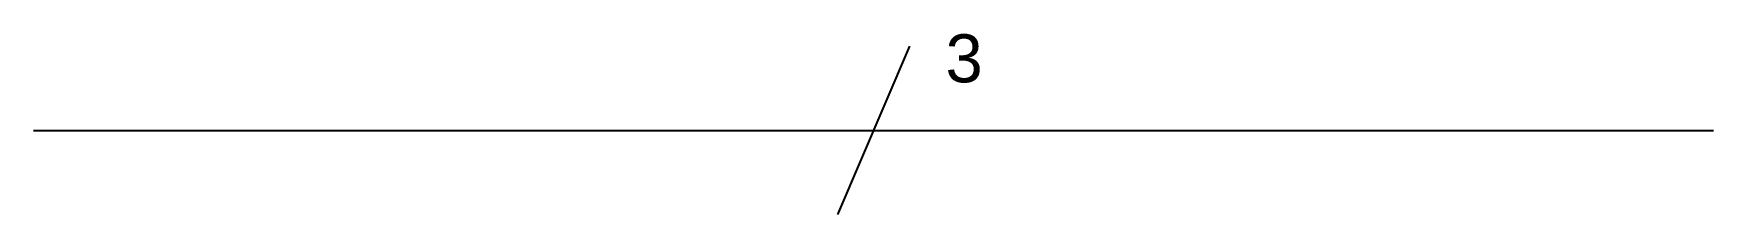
# Model space of a CAD drawing. Header units: millimetres. Extents: x 0 to 70, y -3.5 to 4.
import ezdxf
from ezdxf.enums import TextEntityAlignment as Align

# ---------------------------------------------------------------- set-up
doc = ezdxf.new("R2010")
doc.units = ezdxf.units.MM
doc.layers.get('0').update_dxf_attribs({"lineweight": 25, "true_color": 0xffffff})
doc.styles.add('textstyle0', font='')
doc.styles.get('textstyle0').set_extended_font_data('Arial')

msp = doc.modelspace()

# ---------------------------------------------------------------- linework, layer by layer
for p, q in [((36.5, 3.5), (33.5, -3.5)), ((0, 0), (70, 0))]:
    msp.add_line(p, q)

# ---------------------------------------------------------------- texts
at = {"style": 'textstyle0'}
msp.add_text('3', height=2, dxfattribs=at).set_placement((38, 4), align=Align.TOP_LEFT)

doc.saveas('drawing.dxf')
